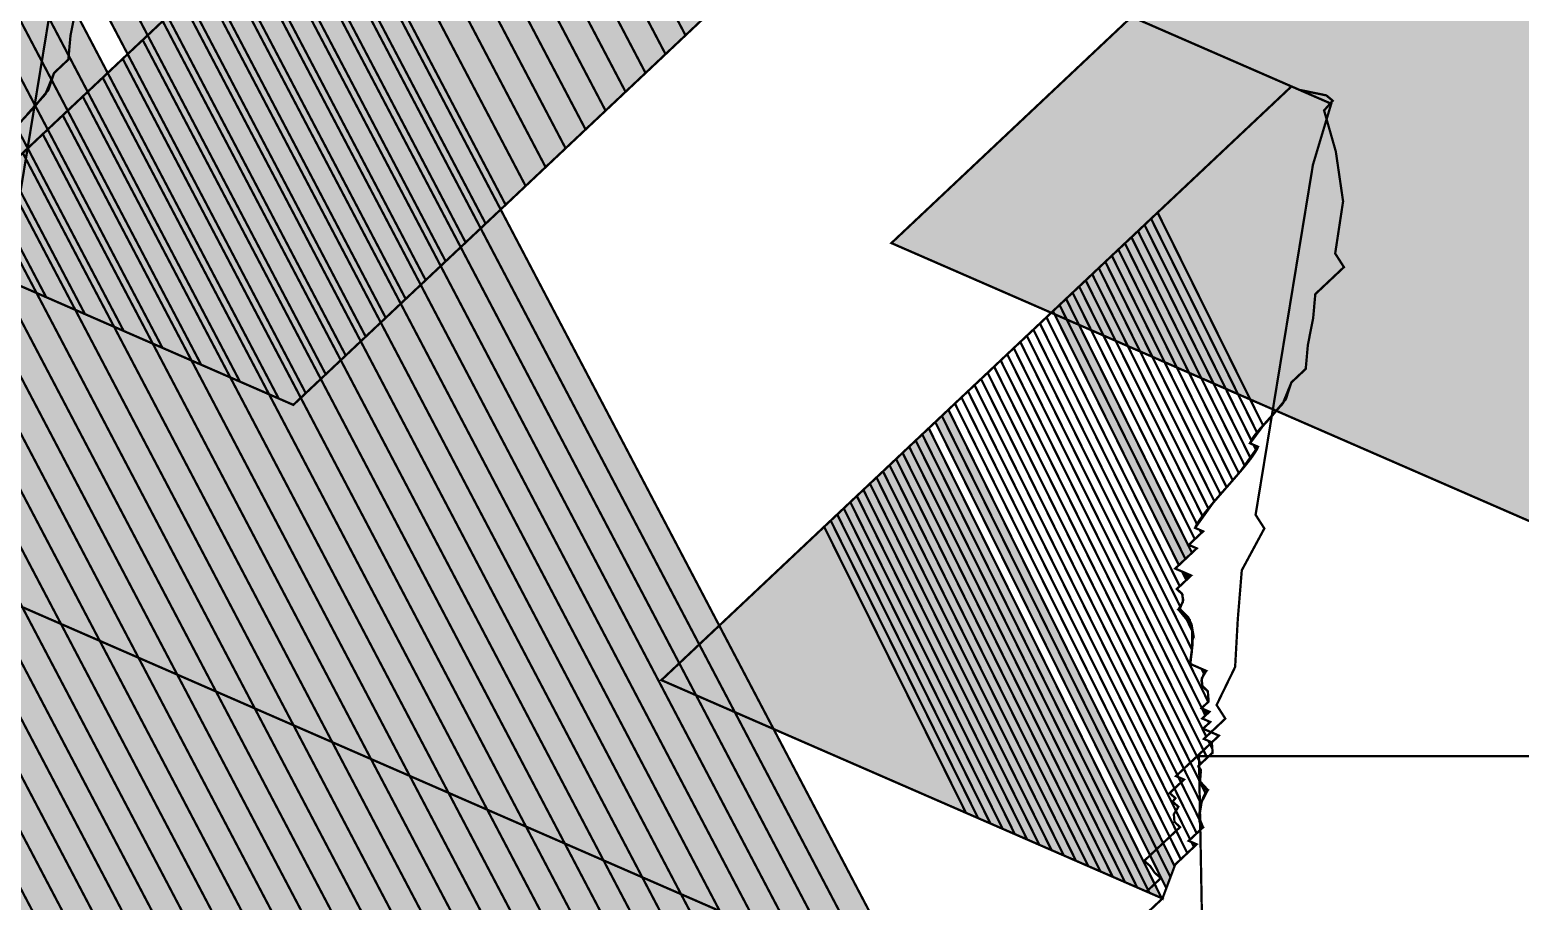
# Model space of a CAD drawing. Extents: x -4.27 to 4.1, y -1.45 to 5.56.
# Drawn here: x -1.027 to 0.925, y 2.077 to 3.217 of the extents above; entities that cross this region are included whole.
import ezdxf

# ---------------------------------------------------------------- set-up
doc = ezdxf.new("R2010")
doc.units = 0
doc.header["$LTSCALE"] = 0.000394
doc.layers.add('LAYER_1', color=7, linetype='CONTINUOUS')

msp = doc.modelspace()

# ---------------------------------------------------------------- linework, layer by layer
at = {"layer": 'LAYER_1', "color": 39, "linetype": 'CONTINUOUS', "const_width": 0.003}
for points in [[(2.083106, 2.074843), (0.101378, 2.938169), (2.626882, 5.31726)], [(0.696457, 4.024728), (-0.681815, 2.726362), (-2.410756, 3.479563)], [(-2.650862, 1.535012), (-0.447508, 3.610634), (0.67735, 3.120598), (0.653378, 3.040622), (0.578303, 2.58248), (0.58976, 2.564575), (0.56021, 2.509835), (0.554975, 2.445714), (0.551499, 2.383249), (0.527224, 2.333476), (0.538677, 2.315571), (0.519925, 2.297906), (0.530343, 2.293366), (0.474087, 2.240374), (0.4845, 2.235835), (0.465748, 2.218169), (0.473347, 2.211512), (0.469605, 2.206923), (0.477205, 2.200264), (0.471261, 2.190415), (0.472031, 2.180511), (0.479283, 2.173524), (0.432402, 2.129362), (0.440387, 2.122536), (0.446288, 2.113746), (0.454272, 2.106917), (0.444898, 2.098087), (0.43552, 2.089252), (0.45635, 2.080177), (-0.921917, 0.781811)], [(-0.967, 3.445638), (-1.042071, 2.9875)], [(-0.966684, 3.24505), (-0.973634, 3.209804), (-0.976417, 3.178484), (-0.985795, 3.169654), (-0.995169, 3.160823), (-1.006439, 3.133199), (-1.031134, 3.105684)], [(-1.344496, 2.595717), (-0.055181, 2.034035)], [(0.50769, 2.073832), (0.506504, 2.13806), (0.505317, 2.202342), (0.50413, 2.266673), (0.5731, 2.266673), (0.645682, 2.266673), (0.722033, 2.266673), (0.802311, 2.266673), (0.886673, 2.266673), (0.942693, 2.266673)]]:
    msp.add_lwpolyline(points, dxfattribs=at)
at = {"layer": 'LAYER_1', "color": 51, "linetype": 'CONTINUOUS', "const_width": 0.003}
for points in [[(-0.953059, 4.852752), (-0.115886, 3.25948), (-0.168232, 3.210169), (-1.005409, 4.803437)], [(-0.979232, 4.828094), (-0.142059, 3.234827), (-0.194406, 3.185512), (-1.031583, 4.778783)], [(-1.005409, 4.803437), (-0.168232, 3.210169), (-0.220583, 3.160854), (-1.057756, 4.754126)], [(-1.031583, 4.778783), (-0.194406, 3.185512), (-0.246756, 3.136197), (-1.083929, 4.729469)], [(-1.057756, 4.754126), (-0.220583, 3.160854), (-0.272929, 3.111543), (-1.110102, 4.704811)], [(-1.083929, 4.729469), (-0.246756, 3.136197), (-0.299102, 3.086886), (-1.13628, 4.680154)], [(-1.110102, 4.704811), (-0.272929, 3.111543), (-0.325276, 3.062228), (-1.162453, 4.6555)], [(-1.13628, 4.680154), (-0.299102, 3.086886), (-0.351453, 3.037571), (-1.188626, 4.630843)], [(-1.162453, 4.6555), (-0.325276, 3.062228), (-0.377626, 3.012917), (-1.214799, 4.606185)], [(-1.188626, 4.630843), (-0.351453, 3.037571), (-0.403799, 2.98826), (-1.240972, 4.581528)], [(-1.214799, 4.606185), (-0.377626, 3.012917), (-0.429972, 2.963602), (-1.267146, 4.556874)], [(-1.240972, 4.581528), (-0.403799, 2.98826), (-0.456146, 2.938949), (-1.293319, 4.532217)], [(-1.267146, 4.556874), (-0.429972, 2.963602), (-0.482319, 2.914291), (-1.319492, 4.507559)], [(-1.293319, 4.532217), (-0.456146, 2.938949), (-0.508496, 2.889634), (-1.345669, 4.482906)], [(-1.319492, 4.507559), (-0.482319, 2.914291), (-0.534669, 2.864976), (-1.371843, 4.458248)], [(-1.345669, 4.482906), (-0.508496, 2.889634), (-0.560843, 2.840323), (-1.398016, 4.433591)], [(-1.371843, 4.458248), (-0.534669, 2.864976), (-0.587016, 2.815665), (-1.424189, 4.408933)], [(-1.398016, 4.433591), (-0.560843, 2.840323), (-0.613189, 2.791008), (-1.450362, 4.38428)], [(-1.424189, 4.408933), (-0.587016, 2.815665), (-0.639366, 2.76635), (-1.476539, 4.359622)], [(-1.450362, 4.38428), (-0.613189, 2.791008), (-0.665539, 2.741697), (-1.502713, 4.334965)], [(-1.476539, 4.359622), (-0.639366, 2.76635), (-0.681815, 2.726362), (-0.701004, 2.73472), (-1.528886, 4.310307)], [(-1.502713, 4.334965), (-0.665539, 2.741697), (-0.681815, 2.726362), (-0.751748, 2.756827), (-1.555059, 4.285654)], [(-1.528886, 4.310307), (-0.701004, 2.73472), (-0.802496, 2.778937), (-1.581232, 4.260996)], [(-1.555059, 4.285654), (-0.751748, 2.756827), (-0.85324, 2.801043), (-1.607406, 4.236339)], [(-1.581232, 4.260996), (-0.802496, 2.778937), (-0.903984, 2.82315), (-1.633583, 4.211681)], [(-1.607406, 4.236339), (-0.85324, 2.801043), (-0.954728, 2.845256), (-1.659756, 4.187028)], [(-1.633583, 4.211681), (-0.903984, 2.82315), (-1.005476, 2.867362), (-1.685929, 4.16237)], [(-0.643516, 3.425988), (0.193661, 1.832717), (0.141311, 1.783402), (-0.695862, 3.376677)], [(-0.669689, 3.401335), (0.167484, 1.808059), (0.115138, 1.758744), (-0.722035, 3.35202)], [(-0.695862, 3.376677), (0.141311, 1.783402), (0.088965, 1.734087), (-0.748209, 3.327362)], [(-0.722035, 3.35202), (0.115138, 1.758744), (0.062791, 1.709433), (-0.774382, 3.302709)], [(-0.748209, 3.327362), (0.088965, 1.734087), (0.036614, 1.684776), (-0.800559, 3.278051)], [(-0.774382, 3.302709), (0.062791, 1.709433), (0.010441, 1.660118), (-0.826732, 3.253394)], [(-0.800559, 3.278051), (0.036614, 1.684776), (-0.015732, 1.635461), (-0.852906, 3.228736)], [(-0.826732, 3.253394), (0.010441, 1.660118), (-0.041906, 1.610807), (-0.879079, 3.204083)], [(-0.852906, 3.228736), (-0.015732, 1.635461), (-0.068079, 1.58615), (-0.905252, 3.179425)], [(-0.879079, 3.204083), (-0.041906, 1.610807), (-0.094252, 1.561492), (-0.931425, 3.154768)], [(-0.905252, 3.179425), (-0.068079, 1.58615), (-0.120429, 1.536835), (-0.957602, 3.13011)], [(-0.931425, 3.154768), (-0.094252, 1.561492), (-0.146598, 1.512181), (-0.983776, 3.105457)], [(-0.957602, 3.13011), (-0.120429, 1.536835), (-0.172772, 1.487528), (-1.009949, 3.080799)], [(-0.983776, 3.105457), (-0.146598, 1.512181), (-0.198949, 1.46287), (-1.036122, 3.056142)], [(-1.009949, 3.080799), (-0.172772, 1.487528), (-0.225122, 1.438213), (-1.062295, 3.031484)], [(-1.036122, 3.056142), (-0.198949, 1.46287), (-0.251295, 1.413555), (-1.088469, 3.006831)], [(-1.062295, 3.031484), (-0.225122, 1.438213), (-0.277469, 1.388902), (-1.114642, 2.982173)], [(-1.088469, 3.006831), (-0.251295, 1.413555), (-0.303642, 1.364244), (-1.140819, 2.957516)], [(-1.114642, 2.982173), (-0.277469, 1.388902), (-0.329815, 1.339587), (-1.166992, 2.932858)], [(-1.140819, 2.957516), (-0.303642, 1.364244), (-0.355992, 1.314929), (-1.193165, 2.908205)], [(0.548382, 2.627626), (0.39861, 2.929764), (0.415736, 2.945894), (0.564268, 2.646256), (0.559265, 2.640247), (0.553939, 2.634018)], [(0.55637, 2.63685), (0.407173, 2.937827), (0.424295, 2.953961), (0.571965, 2.656059), (0.567308, 2.65003), (0.562068, 2.643599)], [(0.564268, 2.646256), (0.415736, 2.945894), (0.432858, 2.962024), (0.572752, 2.679811), (0.572103, 2.678547), (0.571527, 2.677301), (0.571028, 2.676071), (0.575594, 2.674083), (0.579185, 2.666835), (0.575349, 2.66076), (0.570301, 2.653847)], [(-1.166992, 2.932858), (-0.329815, 1.339587), (-0.382165, 1.290276), (-1.219339, 2.883547)], [(0.532323, 2.609346), (0.381488, 2.91363), (0.39861, 2.929764), (0.548382, 2.627626), (0.543043, 2.621541), (0.537664, 2.615431)], [(0.540354, 2.618484), (0.390047, 2.921697), (0.407173, 2.937827), (0.55637, 2.63685), (0.551169, 2.630822), (0.545805, 2.624683)], [(-1.193165, 2.908205), (-0.355992, 1.314929), (-0.408339, 1.265618), (-1.245512, 2.85889)], [(0.508724, 2.580929), (0.355799, 2.889433), (0.372925, 2.905567), (0.524331, 2.600126), (0.518634, 2.593384), (0.51339, 2.586957)], [(0.516433, 2.59072), (0.364362, 2.8975), (0.381488, 2.91363), (0.532323, 2.609346), (0.526768, 2.602959), (0.52144, 2.59673)], [(0.524331, 2.600126), (0.372925, 2.905567), (0.390047, 2.921697), (0.540354, 2.618484), (0.534905, 2.612291), (0.529536, 2.606152)], [(0.498681, 2.550524), (0.338677, 2.873303), (0.355799, 2.889433), (0.508724, 2.580929), (0.504515, 2.575018), (0.501269, 2.569772), (0.499138, 2.565299), (0.509555, 2.560764), (0.500177, 2.551933)], [(0.501496, 2.570181), (0.347236, 2.88137), (0.364362, 2.8975), (0.516433, 2.59072), (0.510409, 2.583151), (0.505355, 2.576254)], [(-1.219339, 2.883547), (-0.382165, 1.290276), (-0.434512, 1.240961), (-1.271685, 2.834232)], [(0.486406, 2.524606), (0.321551, 2.857173), (0.338677, 2.873303), (0.498681, 2.550524), (0.490803, 2.543098), (0.501217, 2.538563)], [(0.494965, 2.532673), (0.330114, 2.865236), (0.347236, 2.88137), (0.501496, 2.570181), (0.500557, 2.568447), (0.499768, 2.566818), (0.499138, 2.565299), (0.505232, 2.562646), (0.507244, 2.558587), (0.500177, 2.551933), (0.490803, 2.543098), (0.501217, 2.538563)], [(-1.245512, 2.85889), (-0.408339, 1.265618), (-0.460685, 1.216303), (-1.297862, 2.809579)], [(0.479945, 2.461622), (0.295866, 2.832972), (0.312988, 2.849106), (0.477843, 2.516539), (0.473091, 2.512063), (0.48198, 2.508189), (0.487539, 2.49698), (0.484543, 2.494157), (0.475169, 2.485323), (0.481934, 2.479295), (0.483579, 2.470694)], [(0.47898, 2.488913), (0.304429, 2.841039), (0.321551, 2.857173), (0.486406, 2.524606), (0.473091, 2.512063), (0.483504, 2.507528), (0.493921, 2.502988), (0.484543, 2.494157)], [(0.477843, 2.516539), (0.312988, 2.849106), (0.330114, 2.865236), (0.494965, 2.532673)], [(-1.271685, 2.834232), (-0.434512, 1.240961), (-0.486862, 1.191646), (-1.324035, 2.784921)], [(0.516323, 2.337559), (0.27874, 2.816843), (0.295866, 2.832972), (0.479945, 2.461622), (0.479128, 2.46058), (0.478231, 2.459569), (0.477248, 2.458587), (0.47934, 2.45759), (0.481277, 2.456494), (0.483075, 2.455311), (0.496177, 2.428874), (0.495741, 2.4125), (0.493733, 2.39776), (0.492858, 2.387197), (0.503276, 2.382661), (0.513689, 2.378122), (0.507748, 2.368274), (0.508517, 2.358371), (0.515768, 2.351386), (0.516807, 2.338016)], [(0.494937, 2.406043), (0.287303, 2.824909), (0.304429, 2.841039), (0.47898, 2.488913), (0.475169, 2.485323), (0.48242, 2.478338), (0.483189, 2.468435), (0.477248, 2.458587), (0.492105, 2.444845), (0.496342, 2.425769)], [(-1.297862, 2.809579), (-0.460685, 1.216303), (-0.513035, 1.166992), (-1.350209, 2.760264)], [(0.514882, 2.264457), (0.253055, 2.792646), (0.270177, 2.808776), (0.507764, 2.329492), (0.507433, 2.329181), (0.508051, 2.328913), (0.51261, 2.319713), (0.508472, 2.315811), (0.516217, 2.312437), (0.517461, 2.309933), (0.509512, 2.302441), (0.519925, 2.297906), (0.510551, 2.289075), (0.520965, 2.284535), (0.522004, 2.271165)], [(0.513744, 2.292083), (0.261618, 2.800713), (0.27874, 2.816843), (0.516323, 2.337559), (0.507433, 2.329181), (0.517846, 2.324646), (0.508472, 2.315811), (0.518886, 2.311276), (0.509512, 2.302441), (0.519925, 2.297906)], [(0.507764, 2.329492), (0.270177, 2.808776), (0.287303, 2.824909), (0.494937, 2.406043), (0.493836, 2.398508), (0.493011, 2.392102), (0.492858, 2.387197), (0.503276, 2.382661), (0.507425, 2.380854), (0.510575, 2.3745), (0.50731, 2.365598), (0.509092, 2.35724), (0.515768, 2.351386), (0.516807, 2.338016)], [(0.50585, 2.232), (0.235929, 2.776516), (0.253055, 2.792646), (0.514882, 2.264457), (0.51263, 2.262335), (0.503252, 2.2535), (0.506653, 2.248425), (0.505746, 2.240697)], [(0.506319, 2.25639), (0.244492, 2.784579), (0.261618, 2.800713), (0.513744, 2.292083), (0.510551, 2.289075), (0.516528, 2.286469), (0.52161, 2.276217), (0.522004, 2.271165), (0.51263, 2.262335)], [(-1.324035, 2.784921), (-0.486862, 1.191646), (-0.539209, 1.142335), (-1.376382, 2.735606)], [(0.504472, 2.184094), (0.218803, 2.760378), (0.235929, 2.776516), (0.50585, 2.232), (0.506329, 2.230604), (0.507, 2.229232), (0.507886, 2.227894), (0.512657, 2.218268), (0.508096, 2.208049), (0.505133, 2.195788)], [(0.50698, 2.20437), (0.227366, 2.768449), (0.244492, 2.784579), (0.506319, 2.25639), (0.503252, 2.2535), (0.506493, 2.245392), (0.505565, 2.233358), (0.515748, 2.222224), (0.512402, 2.217845), (0.509421, 2.211676)], [(-1.350209, 2.760264), (-0.513035, 1.166992), (-0.565382, 1.117677), (-1.402555, 2.710953)], [(0.488886, 2.139524), (0.193118, 2.736185), (0.21024, 2.752315), (0.501161, 2.165437), (0.490736, 2.155618), (0.501154, 2.151079)], [(0.492598, 2.15737), (0.201677, 2.744248), (0.218803, 2.760378), (0.504472, 2.184094), (0.505247, 2.179216), (0.506889, 2.1755), (0.509488, 2.173283)], [(0.501161, 2.165437), (0.21024, 2.752315), (0.227366, 2.768449), (0.50698, 2.20437), (0.504576, 2.191145), (0.505123, 2.179713), (0.509488, 2.173283)], [(0.472224, 2.122457), (0.175992, 2.720051), (0.193118, 2.736185), (0.488886, 2.139524), (0.473024, 2.124583)], [(0.480323, 2.131457), (0.184555, 2.728118), (0.201677, 2.744248), (0.492598, 2.15737), (0.490736, 2.155618), (0.49422, 2.154102), (0.497449, 2.147587)], [(0.455268, 2.08065), (0.150307, 2.695854), (0.167429, 2.711984), (0.466811, 2.108039), (0.45635, 2.080177)], [(0.461398, 2.093622), (0.15887, 2.703921), (0.175992, 2.720051), (0.472224, 2.122457)], [(0.466811, 2.108039), (0.167429, 2.711984), (0.184555, 2.728118), (0.480323, 2.131457), (0.473024, 2.124583)], [(0.423228, 2.094606), (0.133181, 2.679724), (0.150307, 2.695854), (0.455268, 2.08065)], [(0.439248, 2.087626), (0.141744, 2.687791), (0.15887, 2.703921), (0.461398, 2.093622), (0.45635, 2.080177)], [(0.375169, 2.115543), (0.107496, 2.655528), (0.124622, 2.671657), (0.407209, 2.101587)], [(0.391189, 2.108563), (0.116059, 2.663591), (0.133181, 2.679724), (0.423228, 2.094606)], [(0.407209, 2.101587), (0.124622, 2.671657), (0.141744, 2.687791), (0.439248, 2.087626)], [(0.34313, 2.1295), (0.090374, 2.639398), (0.107496, 2.655528), (0.375169, 2.115543)], [(0.35915, 2.122524), (0.098933, 2.647461), (0.116059, 2.663591), (0.391189, 2.108563)], [(0.311091, 2.143461), (0.073248, 2.623264), (0.090374, 2.639398), (0.34313, 2.1295)], [(0.32711, 2.13648), (0.081811, 2.631331), (0.098933, 2.647461), (0.35915, 2.122524)], [(0.263031, 2.164394), (0.047563, 2.599067), (0.064689, 2.615201), (0.295071, 2.150437)], [(0.279051, 2.157417), (0.056126, 2.607134), (0.073248, 2.623264), (0.311091, 2.143461)], [(0.295071, 2.150437), (0.064689, 2.615201), (0.081811, 2.631331), (0.32711, 2.13648)], [(0.230992, 2.178354), (0.030441, 2.582937), (0.047563, 2.599067), (0.263031, 2.164394)], [(0.247012, 2.171374), (0.039, 2.591004), (0.056126, 2.607134), (0.279051, 2.157417)], [(0.021878, 2.57487), (0.214972, 2.185331), (-0.199815, 2.366031)], [(0.198953, 2.192311), (0.013315, 2.566803), (0.030441, 2.582937), (0.230992, 2.178354)], [(0.214972, 2.185331), (0.021878, 2.57487), (0.039, 2.591004), (0.247012, 2.171374)], [(0.507244, 2.558587), (0.505232, 2.562646), (0.509555, 2.560764)], [(0.487539, 2.49698), (0.48198, 2.508189), (0.483504, 2.507528), (0.493921, 2.502988)], [(0.496177, 2.428874), (0.483075, 2.455311), (0.490283, 2.447934), (0.494423, 2.438907)], [(0.510575, 2.3745), (0.507425, 2.380854), (0.513689, 2.378122), (0.512537, 2.376957), (0.511499, 2.375746)], [(0.51261, 2.319713), (0.508051, 2.328913), (0.517846, 2.324646)], [(0.517461, 2.309933), (0.516217, 2.312437), (0.518886, 2.311276)], [(0.52161, 2.276217), (0.516528, 2.286469), (0.520965, 2.284535)], [(0.512657, 2.218268), (0.507886, 2.227894), (0.509786, 2.225864), (0.512375, 2.223965), (0.515748, 2.222224), (0.514693, 2.22111), (0.51366, 2.219783)], [(0.497449, 2.147587), (0.49422, 2.154102), (0.501154, 2.151079)]]:
    msp.add_lwpolyline(points, close=True, dxfattribs=at)
at = {"layer": 'LAYER_1', "linetype": 'CONTINUOUS', "const_width": 0.003}
for points in [[(-1.659756, 4.187028), (-0.954728, 2.845256), (-1.05622, 2.889469), (-1.712102, 4.137713)], [(-1.685929, 4.16237), (-1.005476, 2.867362), (-1.106969, 2.911575), (-1.738276, 4.113055)], [(0.902173, 3.692539), (1.653941, 2.261803), (0.101378, 2.938169)], [(-1.04028, 3.09535), (-1.178957, 3.37511), (-0.995106, 3.548303), (-0.984689, 3.543764), (-0.94947, 3.536555), (-0.9411, 3.52956), (-0.952406, 3.516783), (-0.937059, 3.463215), (-0.927503, 3.397815), (-0.937854, 3.329606), (-0.926398, 3.311701), (-0.963902, 3.27637), (-0.966684, 3.24505), (-0.973634, 3.209804), (-0.976417, 3.178484), (-0.985795, 3.169654), (-0.995169, 3.160823), (-1.002466, 3.138811), (-1.020894, 3.116507)], [(0.580091, 2.690354), (0.441421, 2.970091), (0.625272, 3.143283), (0.635689, 3.138748), (0.670908, 3.131536), (0.679278, 3.124541), (0.667972, 3.111768), (0.683319, 3.058197), (0.692875, 2.992799), (0.682524, 2.924591), (0.69398, 2.906681), (0.656476, 2.87135), (0.653693, 2.840033), (0.646742, 2.804788), (0.643957, 2.773469), (0.634583, 2.764638), (0.625209, 2.755803), (0.617909, 2.7338), (0.599479, 2.711505)], [(0.571965, 2.656059), (0.424295, 2.953961), (0.441421, 2.970091), (0.580091, 2.690354), (0.576275, 2.685401), (0.573202, 2.680633), (0.571028, 2.676071), (0.581445, 2.671531), (0.579333, 2.667099), (0.576121, 2.661906)], [(0.572752, 2.679811), (0.432858, 2.962024), (0.449984, 2.978157), (0.58813, 2.699472), (0.582008, 2.692638), (0.576763, 2.686068)], [(0.579185, 2.666835), (0.575594, 2.674083), (0.581445, 2.671531), (0.580838, 2.670066), (0.580081, 2.668497)]]:
    msp.add_lwpolyline(points, close=True, dxfattribs=at)
at = {"layer": 'LAYER_1', "color": 51, "linetype": 'CONTINUOUS', "const_width": 0.003}
for points in [[(-0.447508, 3.610634), (0.67735, 3.120598), (0.653378, 3.040622), (0.578303, 2.58248), (0.58976, 2.564575), (0.56021, 2.509835), (0.554975, 2.445714), (0.551499, 2.383249), (0.527224, 2.333476), (0.538677, 2.315571), (0.519925, 2.297906), (0.530343, 2.293366), (0.474087, 2.240374), (0.4845, 2.235835), (0.465748, 2.218169), (0.473347, 2.211512), (0.469605, 2.206923), (0.477205, 2.200264), (0.471261, 2.190415), (0.472031, 2.180511), (0.479283, 2.173524), (0.432402, 2.129362), (0.440387, 2.122536), (0.446288, 2.113746), (0.454272, 2.106917), (0.444898, 2.098087), (0.43552, 2.089252), (0.45635, 2.080177), (0.167484, 1.808059), (-0.669689, 3.401335)], [(-0.967, 3.445638), (-1.042071, 2.9875)], [(-1.344496, 2.595717), (-0.055181, 2.034035)], [(2.559701, 0.804091), (0.509386, 1.9815), (0.507635, 2.076438), (0.505884, 2.171498), (0.50413, 2.266669), (0.50413, 2.266673), (0.5731, 2.266673), (0.645682, 2.266673), (0.722033, 2.266673), (0.802311, 2.266673), (0.886673, 2.266673), (0.942693, 2.266673)]]:
    msp.add_lwpolyline(points, dxfattribs=at)
at = {"layer": 'LAYER_1', "color": 39, "linetype": 'CONTINUOUS', "const_width": 0.003}
msp.add_lwpolyline([(0.45635, 2.080177), (-0.199815, 2.366031), (0.625272, 3.143283), (0.635689, 3.138748), (0.670908, 3.131536), (0.679278, 3.124541), (0.667972, 3.111768), (0.683319, 3.058197), (0.692875, 2.992799), (0.682524, 2.924591), (0.69398, 2.906681), (0.656476, 2.87135), (0.653693, 2.840033), (0.646742, 2.804788), (0.643957, 2.773469), (0.634583, 2.764638), (0.625209, 2.755803), (0.613937, 2.728181), (0.589242, 2.700667), (0.571028, 2.676071), (0.581445, 2.671531), (0.558253, 2.639057), (0.52233, 2.597776), (0.499138, 2.565299), (0.509555, 2.560764), (0.500177, 2.551933), (0.490803, 2.543098), (0.501217, 2.538563), (0.473091, 2.512063), (0.483504, 2.507528), (0.493921, 2.502988), (0.484543, 2.494157), (0.475169, 2.485323), (0.48242, 2.478338), (0.483189, 2.468435), (0.477248, 2.458587), (0.49495, 2.436999), (0.495292, 2.408622), (0.492858, 2.387197), (0.503276, 2.382661), (0.513689, 2.378122), (0.507748, 2.368274), (0.508517, 2.358371), (0.515768, 2.351386), (0.516807, 2.338016), (0.507433, 2.329181), (0.517846, 2.324646), (0.508472, 2.315811), (0.518886, 2.311276), (0.509512, 2.302441), (0.519925, 2.297906), (0.510551, 2.289075), (0.520965, 2.284535), (0.522004, 2.271165), (0.51263, 2.262335), (0.503252, 2.2535), (0.506493, 2.245392), (0.505565, 2.233358), (0.515748, 2.222224), (0.507643, 2.206617), (0.504399, 2.186024), (0.509488, 2.173283), (0.490736, 2.155618), (0.501154, 2.151079), (0.473024, 2.124583)], close=True, dxfattribs=at)
at = {"layer": 'LAYER_1', "color": 51, "linetype": 'CONTINUOUS'}
for points in [[(-0.953059, 4.852752), (-0.115886, 3.25948), (-1.005409, 4.803437), (-0.168232, 3.210169)], [(-0.979232, 4.828094), (-0.142059, 3.234827), (-1.031583, 4.778783), (-0.194406, 3.185512)], [(-1.005409, 4.803437), (-0.168232, 3.210169), (-1.057756, 4.754126), (-0.220583, 3.160854)], [(-1.031583, 4.778783), (-0.194406, 3.185512), (-1.083929, 4.729469), (-0.246756, 3.136197)], [(-1.057756, 4.754126), (-0.220583, 3.160854), (-1.110102, 4.704811), (-0.272929, 3.111543)], [(-1.083929, 4.729469), (-0.246756, 3.136197), (-1.13628, 4.680154), (-0.299102, 3.086886)], [(-1.110102, 4.704811), (-0.272929, 3.111543), (-1.162453, 4.6555), (-0.325276, 3.062228)], [(-1.13628, 4.680154), (-0.299102, 3.086886), (-1.188626, 4.630843), (-0.351453, 3.037571)], [(-1.162453, 4.6555), (-0.325276, 3.062228), (-1.214799, 4.606185), (-0.377626, 3.012917)], [(-1.188626, 4.630843), (-0.351453, 3.037571), (-1.240972, 4.581528), (-0.403799, 2.98826)], [(-1.214799, 4.606185), (-0.377626, 3.012917), (-1.267146, 4.556874), (-0.429972, 2.963602)], [(-1.240972, 4.581528), (-0.403799, 2.98826), (-1.293319, 4.532217), (-0.456146, 2.938949)], [(-1.267146, 4.556874), (-0.429972, 2.963602), (-1.319492, 4.507559), (-0.482319, 2.914291)], [(-1.293319, 4.532217), (-0.456146, 2.938949), (-1.345669, 4.482906), (-0.508496, 2.889634)], [(-1.319492, 4.507559), (-0.482319, 2.914291), (-1.371843, 4.458248), (-0.534669, 2.864976)], [(-1.345669, 4.482906), (-0.508496, 2.889634), (-1.398016, 4.433591), (-0.560843, 2.840323)], [(-1.371843, 4.458248), (-0.534669, 2.864976), (-1.424189, 4.408933), (-0.587016, 2.815665)], [(-1.398016, 4.433591), (-0.560843, 2.840323), (-1.450362, 4.38428), (-0.613189, 2.791008)], [(-1.424189, 4.408933), (-0.587016, 2.815665), (-1.476539, 4.359622), (-0.639366, 2.76635)], [(-1.450362, 4.38428), (-0.613189, 2.791008), (-1.502713, 4.334965), (-0.665539, 2.741697)], [(-1.528886, 4.310307), (-0.701004, 2.73472), (-1.581232, 4.260996), (-0.802496, 2.778937)], [(-1.555059, 4.285654), (-0.751748, 2.756827), (-1.607406, 4.236339), (-0.85324, 2.801043)], [(-1.581232, 4.260996), (-0.802496, 2.778937), (-1.633583, 4.211681), (-0.903984, 2.82315)], [(-1.607406, 4.236339), (-0.85324, 2.801043), (-1.659756, 4.187028), (-0.954728, 2.845256)], [(-1.633583, 4.211681), (-0.903984, 2.82315), (-1.685929, 4.16237), (-1.005476, 2.867362)], [(-0.643516, 3.425988), (0.193661, 1.832717), (-0.695862, 3.376677), (0.141311, 1.783402)], [(-0.669689, 3.401335), (0.167484, 1.808059), (-0.722035, 3.35202), (0.115138, 1.758744)], [(-0.695862, 3.376677), (0.141311, 1.783402), (-0.748209, 3.327362), (0.088965, 1.734087)], [(-0.722035, 3.35202), (0.115138, 1.758744), (-0.774382, 3.302709), (0.062791, 1.709433)], [(-0.748209, 3.327362), (0.088965, 1.734087), (-0.800559, 3.278051), (0.036614, 1.684776)], [(-0.774382, 3.302709), (0.062791, 1.709433), (-0.826732, 3.253394), (0.010441, 1.660118)], [(-0.800559, 3.278051), (0.036614, 1.684776), (-0.852906, 3.228736), (-0.015732, 1.635461)], [(-0.826732, 3.253394), (0.010441, 1.660118), (-0.879079, 3.204083), (-0.041906, 1.610807)], [(-0.852906, 3.228736), (-0.015732, 1.635461), (-0.905252, 3.179425), (-0.068079, 1.58615)], [(-0.879079, 3.204083), (-0.041906, 1.610807), (-0.931425, 3.154768), (-0.094252, 1.561492)], [(-0.905252, 3.179425), (-0.068079, 1.58615), (-0.957602, 3.13011), (-0.120429, 1.536835)], [(-0.931425, 3.154768), (-0.094252, 1.561492), (-0.983776, 3.105457), (-0.146598, 1.512181)], [(-0.957602, 3.13011), (-0.120429, 1.536835), (-1.009949, 3.080799), (-0.172772, 1.487528)], [(-0.983776, 3.105457), (-0.146598, 1.512181), (-1.036122, 3.056142), (-0.198949, 1.46287)], [(-1.009949, 3.080799), (-0.172772, 1.487528), (-1.062295, 3.031484), (-0.225122, 1.438213)], [(-1.036122, 3.056142), (-0.198949, 1.46287), (-1.088469, 3.006831), (-0.251295, 1.413555)], [(-1.062295, 3.031484), (-0.225122, 1.438213), (-1.114642, 2.982173), (-0.277469, 1.388902)], [(-1.088469, 3.006831), (-0.251295, 1.413555), (-1.140819, 2.957516), (-0.303642, 1.364244)], [(-1.114642, 2.982173), (-0.277469, 1.388902), (-1.166992, 2.932858), (-0.329815, 1.339587)], [(-1.140819, 2.957516), (-0.303642, 1.364244), (-1.193165, 2.908205), (-0.355992, 1.314929)], [(-1.166992, 2.932858), (-0.329815, 1.339587), (-1.219339, 2.883547), (-0.382165, 1.290276)], [(-1.193165, 2.908205), (-0.355992, 1.314929), (-1.245512, 2.85889), (-0.408339, 1.265618)], [(-1.219339, 2.883547), (-0.382165, 1.290276), (-1.271685, 2.834232), (-0.434512, 1.240961)], [(-1.245512, 2.85889), (-0.408339, 1.265618), (-1.297862, 2.809579), (-0.460685, 1.216303)], [(0.477843, 2.516539), (0.312988, 2.849106), (0.494965, 2.532673), (0.330114, 2.865236)], [(-1.271685, 2.834232), (-0.434512, 1.240961), (-1.324035, 2.784921), (-0.486862, 1.191646)], [(-1.297862, 2.809579), (-0.460685, 1.216303), (-1.350209, 2.760264), (-0.513035, 1.166992)], [(-1.324035, 2.784921), (-0.486862, 1.191646), (-1.376382, 2.735606), (-0.539209, 1.142335)], [(-1.350209, 2.760264), (-0.513035, 1.166992), (-1.402555, 2.710953), (-0.565382, 1.117677)], [(-1.376382, 2.735606), (-0.539209, 1.142335), (-1.428732, 2.686295), (-0.591555, 1.09302)], [(0.461398, 2.093622), (0.15887, 2.703921), (0.472224, 2.122457), (0.175992, 2.720051)], [(-1.402555, 2.710953), (-0.565382, 1.117677), (-1.454906, 2.661638), (-0.617728, 1.068366)], [(0.423228, 2.094606), (0.133181, 2.679724), (0.455268, 2.08065), (0.150307, 2.695854)], [(-1.428732, 2.686295), (-0.591555, 1.09302), (-1.481079, 2.63698), (-0.643902, 1.043709)], [(0.391189, 2.108563), (0.116059, 2.663591), (0.423228, 2.094606), (0.133181, 2.679724)], [(0.407209, 2.101587), (0.124622, 2.671657), (0.439248, 2.087626), (0.141744, 2.687791)], [(-1.454906, 2.661638), (-0.617728, 1.068366), (-1.507252, 2.612327), (-0.670075, 1.019051)], [(0.34313, 2.1295), (0.090374, 2.639398), (0.375169, 2.115543), (0.107496, 2.655528)], [(0.35915, 2.122524), (0.098933, 2.647461), (0.391189, 2.108563), (0.116059, 2.663591)], [(0.375169, 2.115543), (0.107496, 2.655528), (0.407209, 2.101587), (0.124622, 2.671657)], [(-1.481079, 2.63698), (-0.643902, 1.043709), (-1.533425, 2.587669), (-0.696252, 0.994394)], [(0.311091, 2.143461), (0.073248, 2.623264), (0.34313, 2.1295), (0.090374, 2.639398)], [(0.32711, 2.13648), (0.081811, 2.631331), (0.35915, 2.122524), (0.098933, 2.647461)], [(0.279051, 2.157417), (0.056126, 2.607134), (0.311091, 2.143461), (0.073248, 2.623264)], [(0.295071, 2.150437), (0.064689, 2.615201), (0.32711, 2.13648), (0.081811, 2.631331)], [(-1.507252, 2.612327), (-0.670075, 1.019051), (-1.559598, 2.563012), (-0.722425, 0.96974)], [(0.230992, 2.178354), (0.030441, 2.582937), (0.263031, 2.164394), (0.047563, 2.599067)], [(0.247012, 2.171374), (0.039, 2.591004), (0.279051, 2.157417), (0.056126, 2.607134)], [(0.263031, 2.164394), (0.047563, 2.599067), (0.295071, 2.150437), (0.064689, 2.615201)], [(-1.533425, 2.587669), (-0.696252, 0.994394), (-1.585776, 2.538354), (-0.748598, 0.945083)], [(0.198953, 2.192311), (0.013315, 2.566803), (0.230992, 2.178354), (0.030441, 2.582937)], [(0.214972, 2.185331), (0.021878, 2.57487), (0.247012, 2.171374), (0.039, 2.591004)], [(-1.559598, 2.563012), (-0.722425, 0.96974), (-1.611949, 2.513701), (-0.774772, 0.920425)], [(0.021878, 2.57487), (0.214972, 2.185331), (0.021878, 2.57487), (-0.199815, 2.366031)], [(-1.585776, 2.538354), (-0.748598, 0.945083), (-1.638122, 2.489043), (-0.800945, 0.895768)], [(-1.611949, 2.513701), (-0.774772, 0.920425), (-1.664295, 2.464386), (-0.827122, 0.87111)], [(-1.638122, 2.489043), (-0.800945, 0.895768), (-1.690469, 2.439728), (-0.853295, 0.846457)], [(-1.664295, 2.464386), (-0.827122, 0.87111), (-1.716646, 2.415071), (-0.879469, 0.821799)], [(-1.690469, 2.439728), (-0.853295, 0.846457), (-1.742819, 2.390417), (-0.905642, 0.797142)], [(-1.569161, 2.384075), (-0.609587, 0.557854), (-1.629165, 2.327551), (-0.669587, 0.501331)], [(-1.768992, 2.36576), (-0.94111, 0.790173), (-1.821339, 2.316445), (-1.042598, 0.834386)], [(-1.599161, 2.355815), (-0.639587, 0.529591), (-1.659165, 2.299291), (-0.699587, 0.473071)], [(-1.795165, 2.341102), (-0.991854, 0.81228), (-1.847512, 2.291791), (-1.093343, 0.856492)], [(-1.629165, 2.327551), (-0.669587, 0.501331), (-1.689165, 2.271028), (-0.729591, 0.444807)], [(-1.659165, 2.299291), (-0.699587, 0.473071), (-1.719165, 2.242768), (-0.759591, 0.416547)], [(-1.689165, 2.271028), (-0.729591, 0.444807), (-1.749165, 2.214508), (-0.789591, 0.388287)], [(-1.719165, 2.242768), (-0.759591, 0.416547), (-1.779165, 2.186244), (-0.819591, 0.360024)], [(-1.749165, 2.214508), (-0.789591, 0.388287), (-1.809169, 2.15798), (-0.849591, 0.331764)], [(-1.779165, 2.186244), (-0.819591, 0.360024), (-1.839169, 2.12972), (-0.879591, 0.3035)], [(-1.809169, 2.15798), (-0.849591, 0.331764), (-1.869169, 2.101461), (-0.909591, 0.27524)], [(-1.839169, 2.12972), (-0.879591, 0.3035), (-1.899169, 2.073197), (-0.939594, 0.24698)], [(-1.869169, 2.101461), (-0.909591, 0.27524), (-1.929169, 2.044937), (-0.969594, 0.218717)]]:
    msp.add_solid(points, dxfattribs=at)
at = {"layer": 'LAYER_1', "linetype": 'CONTINUOUS'}
for points in [[(-1.659756, 4.187028), (-0.954728, 2.845256), (-1.712102, 4.137713), (-1.05622, 2.889469)], [(-1.685929, 4.16237), (-1.005476, 2.867362), (-1.738276, 4.113055), (-1.106969, 2.911575)], [(0.962173, 3.749063), (1.770272, 2.211126), (0.902173, 3.692539), (1.653941, 2.261803)], [(0.932173, 3.720799), (1.712106, 2.236465), (0.872173, 3.664276), (1.595776, 2.287146)], [(0.902173, 3.692539), (1.653941, 2.261803), (0.902173, 3.692539), (0.101378, 2.938169)]]:
    msp.add_solid(points, dxfattribs=at)
at = {"layer": 'LAYER_1', "color": 51}
for points in [[(0.507244, 2.558587), (0.505232, 2.562646), (0.507244, 2.558587), (0.509555, 2.560764)], [(0.487539, 2.49698), (0.48198, 2.508189), (0.493921, 2.502988), (0.483504, 2.507528)], [(0.496177, 2.428874), (0.483075, 2.455311), (0.494423, 2.438907), (0.490283, 2.447934)], [(0.51261, 2.319713), (0.508051, 2.328913), (0.51261, 2.319713), (0.517846, 2.324646)], [(0.517461, 2.309933), (0.516217, 2.312437), (0.517461, 2.309933), (0.518886, 2.311276)], [(0.52161, 2.276217), (0.516528, 2.286469), (0.52161, 2.276217), (0.520965, 2.284535)], [(0.497449, 2.147587), (0.49422, 2.154102), (0.497449, 2.147587), (0.501154, 2.151079)]]:
    msp.add_solid(points, dxfattribs=at)
at = {"layer": 'LAYER_1', "color": 20, "linetype": 'CONTINUOUS'}
msp.add_solid([(1.517429, 2.396902), (2.185606, 1.048965), (1.517429, 2.396902), (0.750299, 1.674248)], dxfattribs=at)

doc.saveas('drawing.dxf')
